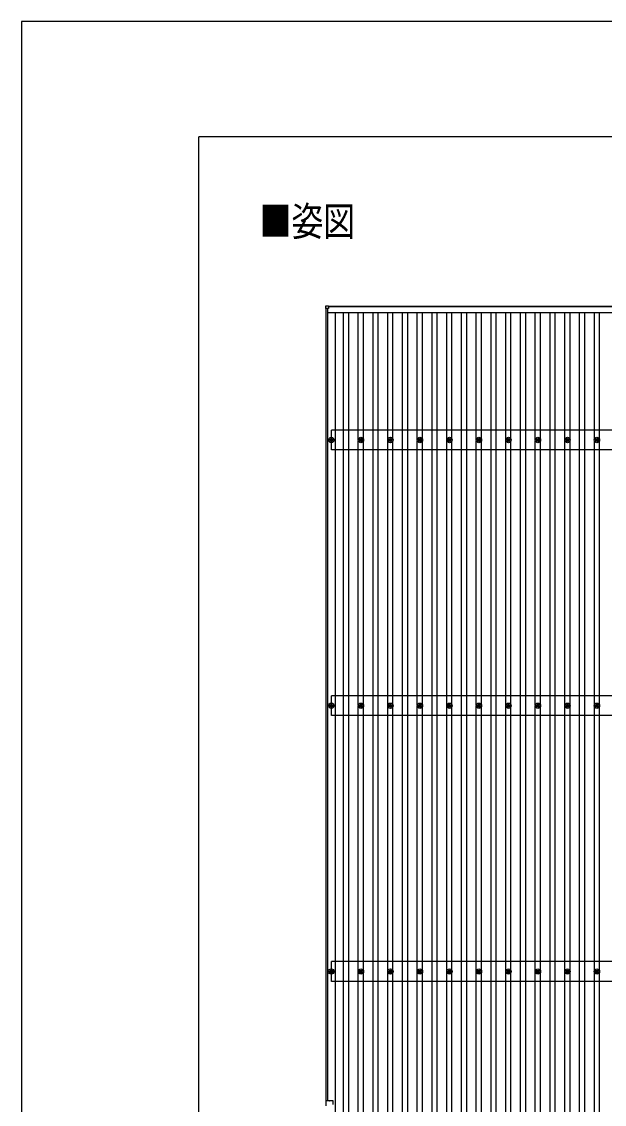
# Model space of a CAD drawing. Units: millimetres, scale not verified. Extents: x -16820 to 16820, y -11880 to 11880.
# Drawn here: x -16820 to -12871, y 4547 to 11880 of the extents above; entities that cross this region are included whole.
import ezdxf
from ezdxf.enums import TextEntityAlignment as Align

# ---------------------------------------------------------------- set-up
doc = ezdxf.new("R2010")
doc.units = ezdxf.units.MM
doc.header["$LTSCALE"] = 50
for name, color, linetype in [('0-2_USER1', 3, 'Continuous'), ('0-4_YKK_13', 4, 'Continuous'), ('0-5_YKK_A1', 4, 'Continuous'), ('0-7_YKK_ZWAK', 7, 'Continuous')]:
    doc.layers.add(name, color=color, linetype=linetype)
doc.styles.add('ＭＳ ゴシック', font='')
doc.styles.get('ＭＳ ゴシック').set_extended_font_data('MS Gothic')

msp = doc.modelspace()

# ---------------------------------------------------------------- linework, layer by layer
at = {"layer": '0-4_YKK_13'}
for p, q in [((-14759.22, 9937.3), (-14759.22, 9955.3)), ((-14758.22, 9956.3), (-14740.22, 9956.3)), ((-14740.22, 9936.3), (-14758.22, 9936.3)), ((-14739.22, 9955.3), (-14739.22, 9937.3)), ((-14730.92, 9048.32), (-14726.5, 9048.32)), ((-14730.92, 9044.82), (-14726.5, 9044.82)), ((-14722.67, 9056.57), (-14722.67, 9052.16)), ((-14722.67, 9040.99), (-14722.67, 9036.58)), ((-14719.17, 9056.57), (-14719.17, 9052.16)), ((-14719.17, 9040.99), (-14719.17, 9036.58)), ((-14715.34, 9048.32), (-14710.92, 9048.32)), ((-14715.34, 9044.82), (-14710.92, 9044.82)), ((-14530.92, 9048.32), (-14526.5, 9048.32)), ((-14530.92, 9044.82), (-14526.5, 9044.82)), ((-14522.67, 9056.57), (-14522.67, 9052.16)), ((-14522.67, 9040.99), (-14522.67, 9036.58)), ((-14519.17, 9056.57), (-14519.17, 9052.16)), ((-14519.17, 9040.99), (-14519.17, 9036.58)), ((-14515.34, 9048.32), (-14510.92, 9048.32)), ((-14515.34, 9044.82), (-14510.92, 9044.82)), ((-14330.92, 9048.32), (-14326.51, 9048.32)), ((-14330.92, 9044.82), (-14326.51, 9044.82)), ((-14322.67, 9056.57), (-14322.67, 9052.16)), ((-14322.67, 9040.99), (-14322.67, 9036.58)), ((-14319.17, 9056.57), (-14319.17, 9052.16)), ((-14319.17, 9040.99), (-14319.17, 9036.58)), ((-14315.34, 9048.32), (-14310.93, 9048.32)), ((-14315.34, 9044.82), (-14310.93, 9044.82)), ((-14130.92, 9048.32), (-14126.51, 9048.32)), ((-14130.92, 9044.82), (-14126.51, 9044.82)), ((-14122.67, 9056.57), (-14122.67, 9052.16)), ((-14122.67, 9040.99), (-14122.67, 9036.58)), ((-14119.17, 9056.57), (-14119.17, 9052.16)), ((-14119.17, 9040.99), (-14119.17, 9036.58)), ((-14115.34, 9048.32), (-14110.93, 9048.32)), ((-14115.34, 9044.82), (-14110.93, 9044.82)), ((-13930.92, 9048.32), (-13926.51, 9048.32)), ((-13930.92, 9044.82), (-13926.51, 9044.82)), ((-13922.67, 9056.57), (-13922.67, 9052.16)), ((-13922.67, 9040.99), (-13922.67, 9036.58)), ((-13919.17, 9056.57), (-13919.17, 9052.16)), ((-13919.17, 9040.99), (-13919.17, 9036.58)), ((-13915.34, 9048.32), (-13910.93, 9048.32)), ((-13915.34, 9044.82), (-13910.93, 9044.82)), ((-13730.92, 9048.32), (-13726.51, 9048.32)), ((-13730.92, 9044.82), (-13726.51, 9044.82)), ((-13722.67, 9056.57), (-13722.67, 9052.16)), ((-13722.67, 9040.99), (-13722.67, 9036.58)), ((-13719.17, 9056.57), (-13719.17, 9052.16)), ((-13719.17, 9040.99), (-13719.17, 9036.58)), ((-13715.34, 9048.32), (-13710.93, 9048.32)), ((-13715.34, 9044.82), (-13710.93, 9044.82)), ((-13530.92, 9048.32), (-13526.51, 9048.32)), ((-13530.92, 9044.82), (-13526.51, 9044.82)), ((-13522.67, 9056.57), (-13522.67, 9052.16)), ((-13522.67, 9040.99), (-13522.67, 9036.58)), ((-13519.17, 9056.57), (-13519.17, 9052.16)), ((-13519.17, 9040.99), (-13519.17, 9036.58)), ((-13515.34, 9048.32), (-13510.93, 9048.32)), ((-13515.34, 9044.82), (-13510.93, 9044.82)), ((-13330.92, 9048.32), (-13326.51, 9048.32)), ((-13330.92, 9044.82), (-13326.51, 9044.82)), ((-13322.67, 9056.57), (-13322.67, 9052.16)), ((-13322.67, 9040.99), (-13322.67, 9036.58)), ((-13319.17, 9056.57), (-13319.17, 9052.16)), ((-13319.17, 9040.99), (-13319.17, 9036.58)), ((-13315.34, 9048.32), (-13310.93, 9048.32)), ((-13315.34, 9044.82), (-13310.93, 9044.82)), ((-13130.92, 9048.32), (-13126.51, 9048.32)), ((-13130.92, 9044.82), (-13126.51, 9044.82)), ((-13122.67, 9056.57), (-13122.67, 9052.16)), ((-13122.67, 9040.99), (-13122.67, 9036.58)), ((-13119.17, 9056.57), (-13119.17, 9052.16)), ((-13119.17, 9040.99), (-13119.17, 9036.58)), ((-13115.34, 9048.32), (-13110.93, 9048.32)), ((-13115.34, 9044.82), (-13110.93, 9044.82)), ((-12930.92, 9048.32), (-12926.51, 9048.32)), ((-12930.92, 9044.82), (-12926.51, 9044.82)), ((-12922.67, 9056.57), (-12922.67, 9052.16)), ((-12922.67, 9040.99), (-12922.67, 9036.58)), ((-12919.17, 9056.57), (-12919.17, 9052.16)), ((-12919.17, 9040.99), (-12919.17, 9036.58)), ((-12915.34, 9048.32), (-12910.93, 9048.32)), ((-12915.34, 9044.82), (-12910.93, 9044.82)), ((-14730.92, 7248.32), (-14726.5, 7248.32)), ((-14730.92, 7244.82), (-14726.5, 7244.82)), ((-14722.67, 7256.57), (-14722.67, 7252.16)), ((-14722.67, 7240.99), (-14722.67, 7236.58)), ((-14719.17, 7256.57), (-14719.17, 7252.16)), ((-14719.17, 7240.99), (-14719.17, 7236.58)), ((-14715.34, 7248.32), (-14710.92, 7248.32)), ((-14715.34, 7244.82), (-14710.92, 7244.82)), ((-14530.92, 7248.32), (-14526.5, 7248.32)), ((-14530.92, 7244.82), (-14526.5, 7244.82)), ((-14522.67, 7256.57), (-14522.67, 7252.16)), ((-14522.67, 7240.99), (-14522.67, 7236.58)), ((-14519.17, 7256.57), (-14519.17, 7252.16)), ((-14519.17, 7240.99), (-14519.17, 7236.58)), ((-14515.34, 7248.32), (-14510.92, 7248.32)), ((-14515.34, 7244.82), (-14510.92, 7244.82)), ((-14330.92, 7248.32), (-14326.51, 7248.32)), ((-14330.92, 7244.82), (-14326.51, 7244.82)), ((-14322.67, 7256.57), (-14322.67, 7252.16)), ((-14322.67, 7240.99), (-14322.67, 7236.58)), ((-14319.17, 7256.57), (-14319.17, 7252.16)), ((-14319.17, 7240.99), (-14319.17, 7236.58)), ((-14315.34, 7248.32), (-14310.93, 7248.32)), ((-14315.34, 7244.82), (-14310.93, 7244.82)), ((-14130.92, 7248.32), (-14126.51, 7248.32)), ((-14130.92, 7244.82), (-14126.51, 7244.82)), ((-14122.67, 7256.57), (-14122.67, 7252.16)), ((-14122.67, 7240.99), (-14122.67, 7236.58)), ((-14119.17, 7256.57), (-14119.17, 7252.16)), ((-14119.17, 7240.99), (-14119.17, 7236.58)), ((-14115.34, 7248.32), (-14110.93, 7248.32)), ((-14115.34, 7244.82), (-14110.93, 7244.82)), ((-13930.92, 7248.32), (-13926.51, 7248.32)), ((-13930.92, 7244.82), (-13926.51, 7244.82)), ((-13922.67, 7256.57), (-13922.67, 7252.16)), ((-13922.67, 7240.99), (-13922.67, 7236.58)), ((-13919.17, 7256.57), (-13919.17, 7252.16)), ((-13919.17, 7240.99), (-13919.17, 7236.58)), ((-13915.34, 7248.32), (-13910.93, 7248.32)), ((-13915.34, 7244.82), (-13910.93, 7244.82)), ((-13730.92, 7248.32), (-13726.51, 7248.32)), ((-13730.92, 7244.82), (-13726.51, 7244.82)), ((-13722.67, 7256.57), (-13722.67, 7252.16)), ((-13722.67, 7240.99), (-13722.67, 7236.58)), ((-13719.17, 7256.57), (-13719.17, 7252.16)), ((-13719.17, 7240.99), (-13719.17, 7236.58)), ((-13715.34, 7248.32), (-13710.93, 7248.32)), ((-13715.34, 7244.82), (-13710.93, 7244.82)), ((-13530.92, 7248.32), (-13526.51, 7248.32)), ((-13530.92, 7244.82), (-13526.51, 7244.82)), ((-13522.67, 7256.57), (-13522.67, 7252.16)), ((-13522.67, 7240.99), (-13522.67, 7236.58)), ((-13519.17, 7256.57), (-13519.17, 7252.16)), ((-13519.17, 7240.99), (-13519.17, 7236.58)), ((-13515.34, 7248.32), (-13510.93, 7248.32)), ((-13515.34, 7244.82), (-13510.93, 7244.82)), ((-13330.92, 7248.32), (-13326.51, 7248.32)), ((-13330.92, 7244.82), (-13326.51, 7244.82)), ((-13322.67, 7256.57), (-13322.67, 7252.16)), ((-13322.67, 7240.99), (-13322.67, 7236.58)), ((-13319.17, 7256.57), (-13319.17, 7252.16)), ((-13319.17, 7240.99), (-13319.17, 7236.58)), ((-13315.34, 7248.32), (-13310.93, 7248.32)), ((-13315.34, 7244.82), (-13310.93, 7244.82)), ((-13130.92, 7248.32), (-13126.51, 7248.32)), ((-13130.92, 7244.82), (-13126.51, 7244.82)), ((-13122.67, 7256.57), (-13122.67, 7252.16)), ((-13122.67, 7240.99), (-13122.67, 7236.58)), ((-13119.17, 7256.57), (-13119.17, 7252.16)), ((-13119.17, 7240.99), (-13119.17, 7236.58)), ((-13115.34, 7248.32), (-13110.93, 7248.32)), ((-13115.34, 7244.82), (-13110.93, 7244.82)), ((-12930.92, 7248.32), (-12926.51, 7248.32)), ((-12930.92, 7244.82), (-12926.51, 7244.82)), ((-12922.67, 7256.57), (-12922.67, 7252.16)), ((-12922.67, 7240.99), (-12922.67, 7236.58)), ((-12919.17, 7256.57), (-12919.17, 7252.16)), ((-12919.17, 7240.99), (-12919.17, 7236.58)), ((-12915.34, 7248.32), (-12910.93, 7248.32)), ((-12915.34, 7244.82), (-12910.93, 7244.82)), ((-14730.92, 5448.32), (-14726.5, 5448.32)), ((-14730.92, 5444.82), (-14726.5, 5444.82)), ((-14722.67, 5456.57), (-14722.67, 5452.16)), ((-14722.67, 5440.99), (-14722.67, 5436.58)), ((-14719.17, 5456.57), (-14719.17, 5452.16)), ((-14719.17, 5440.99), (-14719.17, 5436.58)), ((-14715.34, 5448.32), (-14710.92, 5448.32)), ((-14715.34, 5444.82), (-14710.92, 5444.82)), ((-14530.92, 5448.32), (-14526.5, 5448.32)), ((-14530.92, 5444.82), (-14526.5, 5444.82)), ((-14522.67, 5456.57), (-14522.67, 5452.16)), ((-14522.67, 5440.99), (-14522.67, 5436.58)), ((-14519.17, 5456.57), (-14519.17, 5452.16)), ((-14519.17, 5440.99), (-14519.17, 5436.58)), ((-14515.34, 5448.32), (-14510.92, 5448.32)), ((-14515.34, 5444.82), (-14510.92, 5444.82)), ((-14330.92, 5448.32), (-14326.51, 5448.32)), ((-14330.92, 5444.82), (-14326.51, 5444.82)), ((-14322.67, 5456.57), (-14322.67, 5452.16)), ((-14322.67, 5440.99), (-14322.67, 5436.58)), ((-14319.17, 5456.57), (-14319.17, 5452.16)), ((-14319.17, 5440.99), (-14319.17, 5436.58)), ((-14315.34, 5448.32), (-14310.93, 5448.32)), ((-14315.34, 5444.82), (-14310.93, 5444.82)), ((-14130.92, 5448.32), (-14126.51, 5448.32)), ((-14130.92, 5444.82), (-14126.51, 5444.82)), ((-14122.67, 5456.57), (-14122.67, 5452.16)), ((-14122.67, 5440.99), (-14122.67, 5436.58)), ((-14119.17, 5456.57), (-14119.17, 5452.16)), ((-14119.17, 5440.99), (-14119.17, 5436.58)), ((-14115.34, 5448.32), (-14110.93, 5448.32)), ((-14115.34, 5444.82), (-14110.93, 5444.82)), ((-13930.92, 5448.32), (-13926.51, 5448.32)), ((-13930.92, 5444.82), (-13926.51, 5444.82)), ((-13922.67, 5456.57), (-13922.67, 5452.16)), ((-13922.67, 5440.99), (-13922.67, 5436.58)), ((-13919.17, 5456.57), (-13919.17, 5452.16)), ((-13919.17, 5440.99), (-13919.17, 5436.58)), ((-13915.34, 5448.32), (-13910.93, 5448.32)), ((-13915.34, 5444.82), (-13910.93, 5444.82)), ((-13730.92, 5448.32), (-13726.51, 5448.32)), ((-13730.92, 5444.82), (-13726.51, 5444.82)), ((-13722.67, 5456.57), (-13722.67, 5452.16)), ((-13722.67, 5440.99), (-13722.67, 5436.58)), ((-13719.17, 5456.57), (-13719.17, 5452.16)), ((-13719.17, 5440.99), (-13719.17, 5436.58)), ((-13715.34, 5448.32), (-13710.93, 5448.32)), ((-13715.34, 5444.82), (-13710.93, 5444.82)), ((-13530.92, 5448.32), (-13526.51, 5448.32)), ((-13530.92, 5444.82), (-13526.51, 5444.82)), ((-13522.67, 5456.57), (-13522.67, 5452.16)), ((-13522.67, 5440.99), (-13522.67, 5436.58)), ((-13519.17, 5456.57), (-13519.17, 5452.16)), ((-13519.17, 5440.99), (-13519.17, 5436.58)), ((-13515.34, 5448.32), (-13510.93, 5448.32)), ((-13515.34, 5444.82), (-13510.93, 5444.82)), ((-13330.92, 5448.32), (-13326.51, 5448.32)), ((-13330.92, 5444.82), (-13326.51, 5444.82)), ((-13322.67, 5456.57), (-13322.67, 5452.16)), ((-13322.67, 5440.99), (-13322.67, 5436.58)), ((-13319.17, 5456.57), (-13319.17, 5452.16)), ((-13319.17, 5440.99), (-13319.17, 5436.58)), ((-13315.34, 5448.32), (-13310.93, 5448.32)), ((-13315.34, 5444.82), (-13310.93, 5444.82)), ((-13130.92, 5448.32), (-13126.51, 5448.32)), ((-13130.92, 5444.82), (-13126.51, 5444.82)), ((-13122.67, 5456.57), (-13122.67, 5452.16)), ((-13122.67, 5440.99), (-13122.67, 5436.58)), ((-13119.17, 5456.57), (-13119.17, 5452.16)), ((-13119.17, 5440.99), (-13119.17, 5436.58)), ((-13115.34, 5448.32), (-13110.93, 5448.32)), ((-13115.34, 5444.82), (-13110.93, 5444.82)), ((-12930.92, 5448.32), (-12926.51, 5448.32)), ((-12930.92, 5444.82), (-12926.51, 5444.82)), ((-12922.67, 5456.57), (-12922.67, 5452.16)), ((-12922.67, 5440.99), (-12922.67, 5436.58)), ((-12919.17, 5456.57), (-12919.17, 5452.16)), ((-12919.17, 5440.99), (-12919.17, 5436.58)), ((-12915.34, 5448.32), (-12910.93, 5448.32)), ((-12915.34, 5444.82), (-12910.93, 5444.82)), ((-14756.42, 4536.51), (-14756.42, 4556.51)), ((-14754.92, 4556.51), (-14756.42, 4556.51)), ((-14754.92, 4556.51), (-14754.92, 4570.51)), ((-14732.32, 4571.51), (-14753.92, 4571.51)), ((-14708.92, 4571.51), (-14731.52, 4571.51)), ((-14707.92, 4546.91), (-14707.92, 4570.51))]:
    msp.add_line(p, q, dxfattribs=at)
for centre, radius in [((-14720.92, 9046.57), 18.25), ((-14720.92, 9046.57), 10.15), ((-14720.92, 9046.57), 5.85), ((-14720.92, 9046.57), 5.25), ((-14520.92, 9046.57), 18.25), ((-14520.92, 9046.57), 10.15), ((-14520.92, 9046.57), 5.85), ((-14520.92, 9046.57), 5.25), ((-14320.92, 9046.57), 18.25), ((-14320.92, 9046.57), 10.15), ((-14320.92, 9046.57), 5.85), ((-14320.92, 9046.57), 5.25), ((-14120.92, 9046.57), 18.25), ((-14120.92, 9046.57), 10.15), ((-14120.92, 9046.57), 5.85), ((-14120.92, 9046.57), 5.25), ((-13920.92, 9046.57), 18.25), ((-13920.92, 9046.57), 10.15), ((-13920.92, 9046.57), 5.85), ((-13920.92, 9046.57), 5.25), ((-13720.92, 9046.57), 18.25), ((-13720.92, 9046.57), 10.15), ((-13720.92, 9046.57), 5.85), ((-13720.92, 9046.57), 5.25), ((-13520.92, 9046.57), 18.25), ((-13520.92, 9046.57), 10.15), ((-13520.92, 9046.57), 5.85), ((-13520.92, 9046.57), 5.25), ((-13320.92, 9046.57), 18.25), ((-13320.92, 9046.57), 10.15), ((-13320.92, 9046.57), 5.85), ((-13320.92, 9046.57), 5.25), ((-13120.92, 9046.57), 18.25), ((-13120.92, 9046.57), 10.15), ((-13120.92, 9046.57), 5.85), ((-13120.92, 9046.57), 5.25), ((-12920.92, 9046.57), 18.25), ((-12920.92, 9046.57), 10.15), ((-12920.92, 9046.57), 5.85), ((-12920.92, 9046.57), 5.25), ((-14720.92, 7246.57), 18.25), ((-14520.92, 7246.57), 18.25), ((-14320.92, 7246.57), 18.25), ((-14120.92, 7246.57), 18.25), ((-13920.92, 7246.57), 18.25), ((-13720.92, 7246.57), 18.25), ((-13520.92, 7246.57), 18.25), ((-13320.92, 7246.57), 18.25), ((-13120.92, 7246.57), 18.25), ((-12920.92, 7246.57), 18.25), ((-14720.92, 7246.57), 10.15), ((-14720.92, 7246.57), 5.85), ((-14720.92, 7246.57), 5.25), ((-14520.92, 7246.57), 10.15), ((-14520.92, 7246.57), 5.85), ((-14520.92, 7246.57), 5.25), ((-14320.92, 7246.57), 10.15), ((-14320.92, 7246.57), 5.85), ((-14320.92, 7246.57), 5.25), ((-14120.92, 7246.57), 10.15), ((-14120.92, 7246.57), 5.85), ((-14120.92, 7246.57), 5.25), ((-13920.92, 7246.57), 10.15), ((-13920.92, 7246.57), 5.85), ((-13920.92, 7246.57), 5.25), ((-13720.92, 7246.57), 10.15), ((-13720.92, 7246.57), 5.85), ((-13720.92, 7246.57), 5.25), ((-13520.92, 7246.57), 10.15), ((-13520.92, 7246.57), 5.85), ((-13520.92, 7246.57), 5.25), ((-13320.92, 7246.57), 10.15), ((-13320.92, 7246.57), 5.85), ((-13320.92, 7246.57), 5.25), ((-13120.92, 7246.57), 10.15), ((-13120.92, 7246.57), 5.85), ((-13120.92, 7246.57), 5.25), ((-12920.92, 7246.57), 10.15), ((-12920.92, 7246.57), 5.85), ((-12920.92, 7246.57), 5.25), ((-14720.92, 5446.57), 18.25), ((-14720.92, 5446.57), 10.15), ((-14720.92, 5446.57), 5.85), ((-14720.92, 5446.57), 5.25), ((-14520.92, 5446.57), 18.25), ((-14520.92, 5446.57), 10.15), ((-14520.92, 5446.57), 5.85), ((-14520.92, 5446.57), 5.25), ((-14320.92, 5446.57), 18.25), ((-14320.92, 5446.57), 10.15), ((-14320.92, 5446.57), 5.85), ((-14320.92, 5446.57), 5.25), ((-14120.92, 5446.57), 18.25), ((-14120.92, 5446.57), 10.15), ((-14120.92, 5446.57), 5.85), ((-14120.92, 5446.57), 5.25), ((-13920.92, 5446.57), 18.25), ((-13920.92, 5446.57), 10.15), ((-13920.92, 5446.57), 5.85), ((-13920.92, 5446.57), 5.25), ((-13720.92, 5446.57), 18.25), ((-13720.92, 5446.57), 10.15), ((-13720.92, 5446.57), 5.85), ((-13720.92, 5446.57), 5.25), ((-13520.92, 5446.57), 18.25), ((-13520.92, 5446.57), 10.15), ((-13520.92, 5446.57), 5.85), ((-13520.92, 5446.57), 5.25), ((-13320.92, 5446.57), 18.25), ((-13320.92, 5446.57), 10.15), ((-13320.92, 5446.57), 5.85), ((-13320.92, 5446.57), 5.25), ((-13120.92, 5446.57), 18.25), ((-13120.92, 5446.57), 10.15), ((-13120.92, 5446.57), 5.85), ((-13120.92, 5446.57), 5.25), ((-12920.92, 5446.57), 18.25), ((-12920.92, 5446.57), 10.15), ((-12920.92, 5446.57), 5.85), ((-12920.92, 5446.57), 5.25)]:
    msp.add_circle(centre, radius, dxfattribs=at)
for centre, radius, start, end in [((-14758.22, 9955.3), 1, 90, 180), ((-14758.22, 9937.3), 1, 180, 270), ((-14740.22, 9955.3), 1, 0, 90), ((-14740.22, 9937.3), 1, 270, 0), ((-14753.92, 4570.51), 1, 90, 180), ((-14731.92, 4571.81), 0.5, 216.8699, 323.1301), ((-14708.92, 4570.51), 1, 0, 90)]:
    msp.add_arc(centre, radius, start, end, dxfattribs=at)
at = {"layer": '0-5_YKK_A1'}
for p, q in [((-14755.92, 4556.51), (-14755.92, 9936.3)), ((-14743.92, 4571.51), (-14743.92, 9936.3)), ((-14743.92, 9910.21), (-9297.92, 9910.21)), ((-14739.22, 9953), (-9302.62, 9953)), ((-9302.62, 9948.21), (-14739.22, 9948.21)), ((-14694.42, 9910.21), (-14694.42, -820.03)), ((-14638.42, -820.03), (-14638.42, 9910.21)), ((-14603.42, -820.03), (-14603.42, 9910.21)), ((-14538.42, 9051.75), (-14538.42, 9910.21)), ((-14503.42, 9051.75), (-14503.42, 9910.21)), ((-14438.42, -820.03), (-14438.42, 9910.21)), ((-14403.42, -820.03), (-14403.42, 9910.21)), ((-14338.42, 9051.76), (-14338.42, 9910.21)), ((-14303.42, 9051.74), (-14303.42, 9910.21)), ((-14238.42, -820.03), (-14238.42, 9910.21)), ((-14203.42, -820.03), (-14203.42, 9910.21)), ((-14138.42, 9051.76), (-14138.42, 9910.21)), ((-14103.42, 9051.74), (-14103.42, 9910.21)), ((-14038.42, -820.03), (-14038.42, 9910.21)), ((-14003.42, -820.03), (-14003.42, 9910.21)), ((-13938.42, 9051.76), (-13938.42, 9910.21)), ((-13903.42, 9051.74), (-13903.42, 9910.21)), ((-13838.42, -820.03), (-13838.42, 9910.21)), ((-13803.42, -820.03), (-13803.42, 9910.21)), ((-13738.42, 9051.76), (-13738.42, 9910.21)), ((-13703.42, 9051.74), (-13703.42, 9910.21)), ((-13638.42, -820.03), (-13638.42, 9910.21)), ((-13603.42, -820.03), (-13603.42, 9910.21)), ((-13538.42, 9051.76), (-13538.42, 9910.21)), ((-13503.42, 9051.74), (-13503.42, 9910.21)), ((-13438.42, -820.03), (-13438.42, 9910.21)), ((-13403.42, -820.03), (-13403.42, 9910.21)), ((-13338.42, 9051.76), (-13338.42, 9910.21)), ((-13303.42, 9051.74), (-13303.42, 9910.21)), ((-13238.42, -820.03), (-13238.42, 9910.21)), ((-13203.42, -820.03), (-13203.42, 9910.21)), ((-13138.42, 9051.76), (-13138.42, 9910.21)), ((-13103.42, 9051.74), (-13103.42, 9910.21)), ((-13038.42, -820.03), (-13038.42, 9910.21)), ((-13003.42, -820.03), (-13003.42, 9910.21)), ((-12938.42, 9051.76), (-12938.42, 9910.21)), ((-12903.42, 9051.74), (-12903.42, 9910.21)), ((-9320.92, 9113.57), (-14720.92, 9113.57)), ((-14720.92, 8979.57), (-14720.92, 9113.57)), ((-14538.42, 7251.75), (-14538.42, 9041.4)), ((-14503.42, 7251.75), (-14503.42, 9041.4)), ((-14338.42, 7251.76), (-14338.42, 9041.39)), ((-14303.42, 7251.74), (-14303.42, 9041.41)), ((-14138.42, 7251.76), (-14138.42, 9041.39)), ((-14103.42, 7251.74), (-14103.42, 9041.41)), ((-13938.42, 7251.76), (-13938.42, 9041.39)), ((-13903.42, 7251.74), (-13903.42, 9041.41)), ((-13738.42, 7251.76), (-13738.42, 9041.39)), ((-13703.42, 7251.74), (-13703.42, 9041.41)), ((-13538.42, 7251.76), (-13538.42, 9041.39)), ((-13503.42, 7251.74), (-13503.42, 9041.41)), ((-13338.42, 7251.76), (-13338.42, 9041.39)), ((-13303.42, 7251.74), (-13303.42, 9041.41)), ((-13138.42, 7251.76), (-13138.42, 9041.39)), ((-13103.42, 7251.74), (-13103.42, 9041.41)), ((-12938.42, 7251.76), (-12938.42, 9041.39)), ((-12903.42, 7251.74), (-12903.42, 9041.41)), ((-9320.92, 8979.57), (-14720.92, 8979.57)), ((-9320.92, 7313.57), (-14720.92, 7313.57)), ((-14720.92, 7179.57), (-14720.92, 7313.57)), ((-14538.42, 5451.75), (-14538.42, 7241.4)), ((-14503.42, 5451.75), (-14503.42, 7241.4)), ((-14338.42, 5451.76), (-14338.42, 7241.39)), ((-14303.42, 5451.74), (-14303.42, 7241.41)), ((-14138.42, 5451.76), (-14138.42, 7241.39)), ((-14103.42, 5451.74), (-14103.42, 7241.41)), ((-13938.42, 5451.76), (-13938.42, 7241.39)), ((-13903.42, 5451.74), (-13903.42, 7241.41)), ((-13738.42, 5451.76), (-13738.42, 7241.39)), ((-13703.42, 5451.74), (-13703.42, 7241.41)), ((-13538.42, 5451.76), (-13538.42, 7241.39)), ((-13503.42, 5451.74), (-13503.42, 7241.41)), ((-13338.42, 5451.76), (-13338.42, 7241.39)), ((-13303.42, 5451.74), (-13303.42, 7241.41)), ((-13138.42, 5451.76), (-13138.42, 7241.39)), ((-13103.42, 5451.74), (-13103.42, 7241.41)), ((-12938.42, 5451.76), (-12938.42, 7241.39)), ((-12903.42, 5451.74), (-12903.42, 7241.41)), ((-9320.92, 7179.57), (-14720.92, 7179.57)), ((-9320.92, 5513.57), (-14720.92, 5513.57)), ((-14720.92, 5379.57), (-14720.92, 5513.57)), ((-14538.42, 3651.75), (-14538.42, 5441.4)), ((-14503.42, 3651.75), (-14503.42, 5441.4)), ((-14338.42, 3651.76), (-14338.42, 5441.39)), ((-14303.42, 3651.74), (-14303.42, 5441.41)), ((-14138.42, 3651.76), (-14138.42, 5441.39)), ((-14103.42, 3651.74), (-14103.42, 5441.41)), ((-13938.42, 3651.76), (-13938.42, 5441.39)), ((-13903.42, 3651.74), (-13903.42, 5441.41)), ((-13738.42, 3651.76), (-13738.42, 5441.39)), ((-13703.42, 3651.74), (-13703.42, 5441.41)), ((-13538.42, 3651.76), (-13538.42, 5441.39)), ((-13503.42, 3651.74), (-13503.42, 5441.41)), ((-13338.42, 3651.76), (-13338.42, 5441.39)), ((-13303.42, 3651.74), (-13303.42, 5441.41)), ((-13138.42, 3651.76), (-13138.42, 5441.39)), ((-13103.42, 3651.74), (-13103.42, 5441.41)), ((-12938.42, 3651.76), (-12938.42, 5441.39)), ((-12903.42, 3651.74), (-12903.42, 5441.41)), ((-9320.92, 5379.57), (-14720.92, 5379.57))]:
    msp.add_line(p, q, dxfattribs=at)
at = {"layer": '0-7_YKK_ZWAK'}
for p in [(15580.08, 11100), (-15619.92, -10100)]:
    msp.add_line(p, (-15619.92, 11100), dxfattribs=at)
msp.add_lwpolyline([(-16820, -11880), (16820, -11880), (16820, 11880), (-16820, 11880)], close=True, dxfattribs=at)

# ---------------------------------------------------------------- texts
at = {"layer": '0-2_USER1', "style": 'ＭＳ ゴシック', "width": 0.8}
msp.add_text('■姿図', height=197.9, dxfattribs=at).set_placement((-15207.53, 10369.5), align=Align.BOTTOM_LEFT)

doc.saveas('drawing.dxf')
